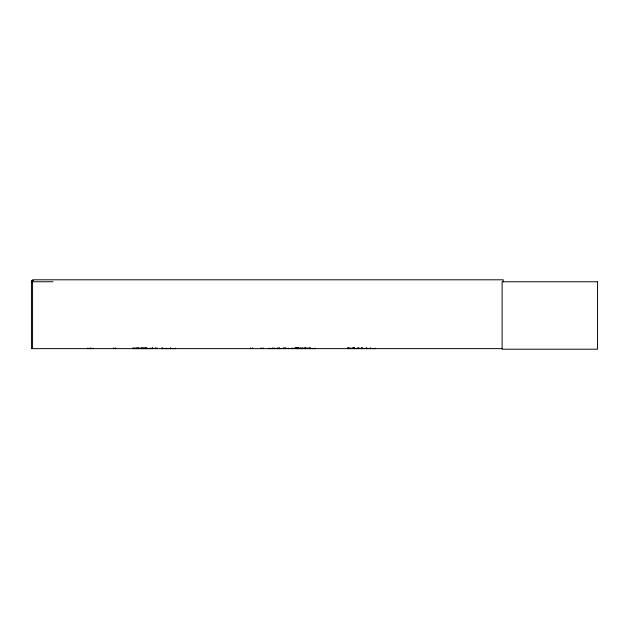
<?xml version="1.0" encoding="UTF-8"?>
<svg xmlns="http://www.w3.org/2000/svg" width="629" height="629" viewBox="0 0 629 629"><rect width="100%" height="100%" fill="white"/><g stroke="black" fill="none" stroke-linecap="round" stroke-linejoin="round"><path stroke-width="0.94" d="M298.539 347.939L298.571 348.395M292.587 348.615L292.674 348.081M302.667 348.552L302.683 348.081M375.419 348.584L347.751 348.552M357.665 348.639L357.767 348.081M291.266 348.552L291.29 348.081M300.953 348.568L301.079 348.081M137.232 348.395L137.153 347.939M361.282 348.552L361.329 348.081M352.806 347.939L352.83 348.639L352.932 347.939M353.152 347.939L353.128 348.639L353.089 348.128M361.738 348.552L361.675 348.081M357.94 348.568L357.909 347.939M274.716 348.497L274.724 348.128M141.635 348.568L141.486 348.081M146.266 348.639L146.329 347.939M146.706 348.497L146.643 347.939M152.36 348.552L152.328 347.939M156.983 348.568L157.046 348.128M291.164 348.568L315.231 348.584M141.423 348.568L141.454 348.128M150.362 348.568L132.57 348.6M268.654 348.568L283.561 348.568M138.364 348.568L138.427 348.128M295.213 348.568L295.284 348.128M295.992 348.568L296.055 348.128M33.416 280.503L31.45 280.503L31.45 348.639L502.241 348.639M31.45 281.768L53.025 281.768M132.585 348.199L145.173 348.199M293.924 348.199L310.404 348.199M132.562 348.38L145.197 348.364M293.892 348.364L310.427 348.38M157.046 348.497L151.188 348.568M175.703 348.615L161.535 348.568M283.813 348.128L288.876 348.568M351.131 348.568L351.068 348.128M350.479 348.568L350.408 348.128L350.345 348.639M348.529 348.552L348.584 347.939M166.205 348.568L166.142 348.128L166.08 348.639M155.819 348.552L155.85 347.939M358.475 348.552L358.546 348.081M315.121 348.552L315.098 348.081L315.239 348.639M359.544 348.568L359.379 348.081M350.872 348.584L350.998 348.081M300.222 348.552L300.214 348.081M349.378 348.552L349.37 348.081M166.528 348.497L166.496 348.639M349.653 348.584L349.575 348.128L349.449 348.615M503.224 281.768L503.224 279.795L32.559 279.795L32.559 348.639M375.151 348.081L375.151 348.639M370.355 347.939L370.355 348.639M370.056 347.939L370.088 348.639M367.061 348.081L367.084 348.639M366.424 347.939L366.385 348.639M366.117 347.939L366.117 348.639M362.359 347.939L362.312 348.639M362.068 347.939L362.068 348.639M362.013 347.939L362.013 348.639M361.785 348.081L361.785 348.639M358.428 348.081L358.428 348.639M358.153 347.939L358.208 348.639M354.52 347.939L354.52 348.639M354.386 347.939L354.386 348.639M354.174 347.939L354.174 348.639M354.041 347.939L354.041 348.639M353.278 347.939L353.278 348.639M348.678 347.939L348.678 348.639M348.442 348.081L348.442 348.639M347.963 347.939L347.939 348.639L347.806 348.081M347.664 348.081L347.703 348.639M310.223 348.081L310.223 348.639M310.089 347.939L310.089 348.639M309.751 347.939L309.751 348.639M305.309 348.081L305.309 348.639L305.222 347.939M304.876 347.939L304.876 348.639M298.681 348.081L298.681 348.639M298.445 347.939L298.445 348.639M298.012 347.939L298.028 348.639M297.816 347.939L297.816 348.639M296.636 347.939L296.636 348.639M296.298 347.939L296.298 348.639M296.125 348.081L296.125 348.639M295.347 348.081L295.347 348.639M288.42 348.081L288.42 348.639M285.165 347.939L285.165 348.639M285.008 347.939L285.008 348.639M283.75 348.081L283.75 348.639M283.136 348.081L283.136 348.639M279.457 347.939L279.449 348.639M279.26 347.939L279.26 348.639M278.191 347.939L278.191 348.639M278.026 347.939L278.026 348.639M277.436 348.081L277.436 348.639M274.787 348.081L274.779 348.639M272.962 347.939L272.962 348.639M272.766 347.939L272.766 348.639M269.086 348.081L269.086 348.639M263.056 347.798L263.056 348.639M261.082 347.798L261.082 348.639M252.599 347.798L252.599 348.639M250.633 347.798L250.633 348.639M175.444 348.081L175.444 348.639M170.601 347.939L170.601 348.639M170.286 347.939L170.286 348.639M162.832 347.939L162.832 348.639M162.667 347.939L162.667 348.639M161.409 348.081L161.409 348.639M157.108 348.081L157.108 348.639M155.685 347.939L155.74 348.639M152.485 347.939L152.485 348.639M152.438 348.081L152.438 348.639M151.07 348.081L151.07 348.639M150.433 348.081L150.433 348.639M147.39 348.081L147.39 348.639M146.769 348.081L146.769 348.639M145.511 347.939L145.511 348.639M145.346 347.939L145.346 348.639M144.08 347.939L144.08 348.639M143.907 347.939L143.907 348.639M142.579 348.081L142.579 348.639M142.091 348.081L142.091 348.639M138.49 348.081L138.49 348.639M136.988 347.939L136.988 348.639M133.678 348.081L133.678 348.639M115.76 347.798L115.76 348.639M113.794 347.798L113.794 348.639M93.076 348.081L93.076 348.639M90.977 348.081L90.977 348.639M90.442 348.081L90.403 348.639M89.868 348.081L89.868 348.639M87.73 348.081L87.73 348.639M597.55 281.768L502.115 281.768L502.115 349.205L597.55 349.205L597.55 281.768M297.729 348.639L297.729 347.939L297.666 348.639"/></g></svg>
